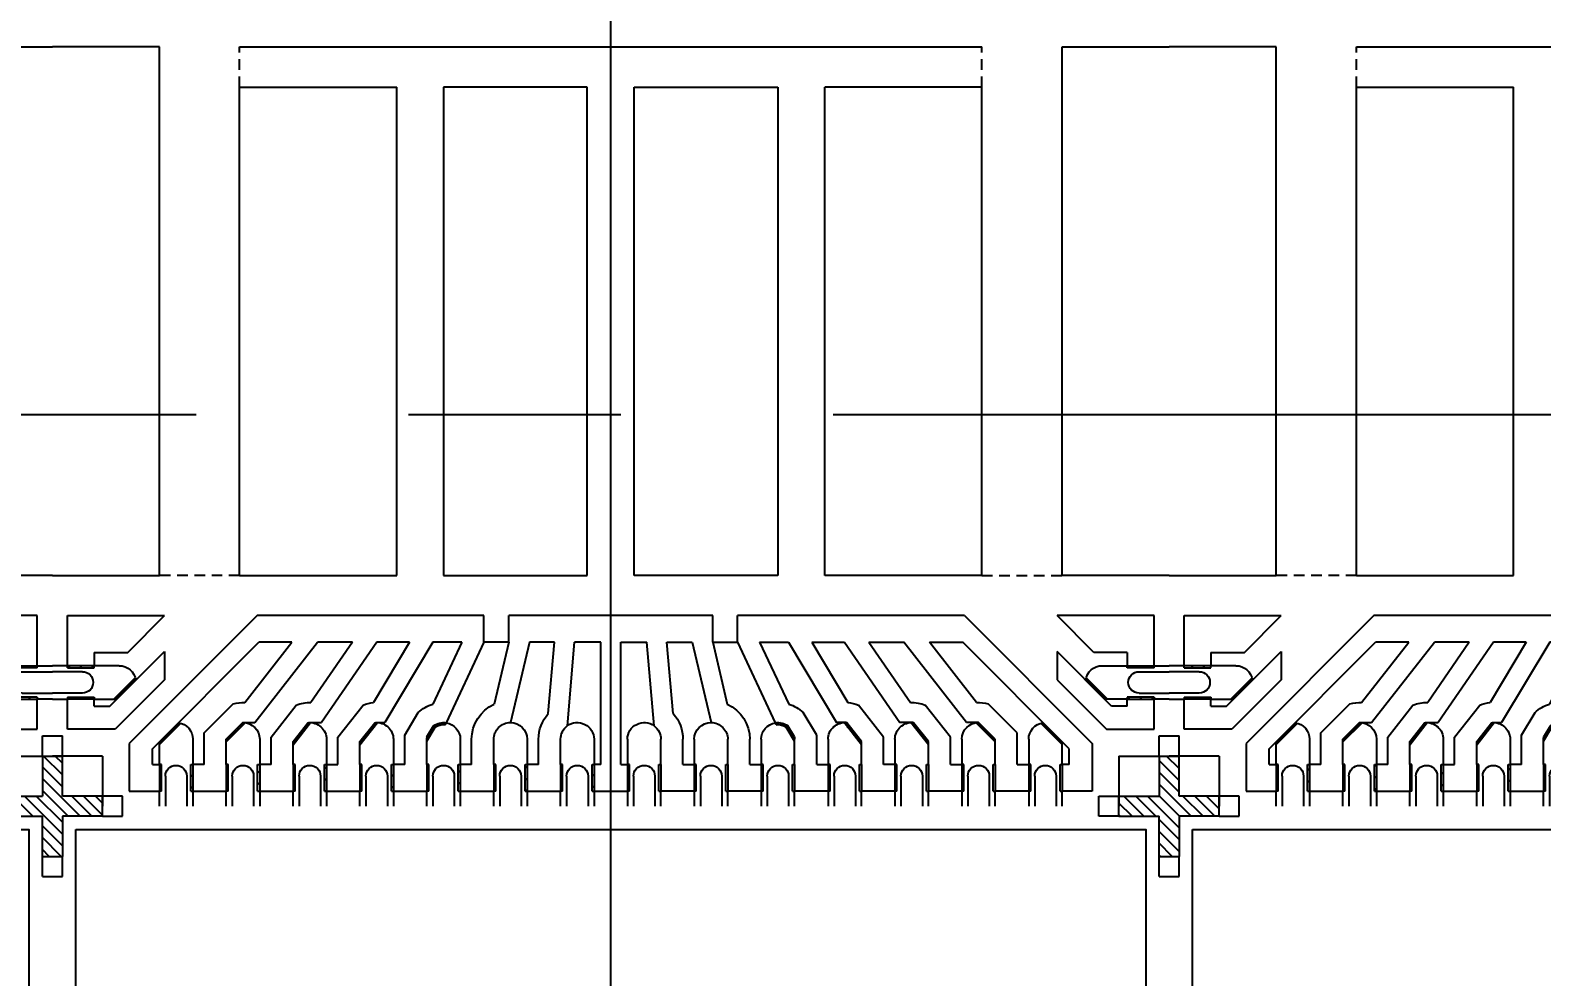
# Model space of a CAD drawing. Extents: x 98 to 785, y 88 to 514.
# Drawn here: x 294.4 to 317.01, y 419.86 to 434.01 of the extents above; entities that cross this region are included whole.
import ezdxf

# ---------------------------------------------------------------- set-up
doc = ezdxf.new("R2010")
doc.units = 0
doc.header["$LTSCALE"] = 12.7
doc.header["$MEASUREMENT"] = 0
doc.header["$PDMODE"] = 2
for name, pattern in [('CENTER', [2, 1.25, -0.25, 0.25, -0.25]), ('HIDDEN', [0.375, 0.25, -0.125]), ('PHANTOM', [2.5, 1.25, -0.25, 0.25, -0.25, 0.25, -0.25])]:
    doc.linetypes.add(name, pattern=pattern)
doc.layers.get('0').update_dxf_attribs({"linetype": 'CONTINUOUS'})
doc.layers.get('DEFPOINTS').update_dxf_attribs({"linetype": 'CONTINUOUS'})
for name, color, linetype in [('SH-01_CENTER', 2, 'CENTER'), ('SH-01_DIM', 4, 'CONTINUOUS'), ('SH-01_HATCH', 10, 'CONTINUOUS'), ('SH-01_HIDDEN', 6, 'HIDDEN'), ('SH-01_MISC', 5, 'CONTINUOUS'), ('SH-01_OBJECT', 7, 'CONTINUOUS'), ('SH-01_PHANTOM', 1, 'PHANTOM')]:
    doc.layers.add(name, color=color, linetype=linetype)
doc.styles.get("Standard").update_dxf_attribs({"font": 'simplex.shx', "width": 0.82})
doc.dimstyles.get("Standard").update_dxf_attribs({"dimtxt": 0.18, "dimasz": 0.18, "dimexe": 0.18, "dimexo": 0.0625, "dimgap": 0.09, "dimtad": 0, "dimtih": 1, "dimtoh": 1, "dimdec": 4, "dimzin": 0, "dimdsep": 46, "dimtxsty": 'STANDARD', "dimcen": 0.09, "dimadec": 0, "dimazin": 0, "dimtfac": 1, "dimtdec": 4, "dimtofl": 0, "dimtmove": 0, "dimatfit": 3, "dimfxl": 1, "dimtolj": 1, "dimtzin": 0, "dimarcsym": 0})
pattern_1 = [(225, (16.69998, 9.599987), (0.01767767, -0.01767767), [])]

# ---------------------------------------------------------------- blocks, each defined once
blk = doc.blocks.new('*D10')
at = {"layer": 'DEFPOINTS', "color": 0, "ltscale": 0.05, "transparency": 16777216}
for p in [(149.533, 453.199), (149.533, 440.584), (445.033, 347.264)]:
    blk.add_point(p, dxfattribs=at)
at = {"layer": 'SH-01_DIM', "ltscale": 0.05, "transparency": 16777216}
blk.add_line((149.533, 443.124), (149.533, 453.199), dxfattribs=at)
at = {"layer": 'SH-01_DIM', "ltscale": 0.05, "transparency": 16777216, "insert": (149.533, 458.184), "char_height": 1.524, "attachment_point": 5, "rotation": 90}
blk.add_mtext('\\A1; 147.7500', dxfattribs=at)
blk = doc.blocks.new('_Open30')
at = {"color": 0, "lineweight": -2}
for p, q in [((-1, 0.2679), (0, 0)), ((0, 0), (-1, -0.2679)), ((0, 0), (-1, 0))]:
    blk.add_line(p, q, dxfattribs=at)
blk = doc.blocks.new('*D11')
at = {"layer": 'DEFPOINTS', "color": 0, "ltscale": 0.05, "transparency": 16777216}
for p in [(139.538, 457.57), (145.033, 441.264), (445.033, 347.264)]:
    blk.add_point(p, dxfattribs=at)
at = {"layer": 'SH-01_DIM', "ltscale": 0.05, "transparency": 16777216}
for p, q in [((139.538, 451.22), (139.538, 457.57)), ((145.033, 447.614), (139.538, 451.22)), ((145.033, 443.804), (145.033, 447.614))]:
    blk.add_line(p, q, dxfattribs=at)
at = {"layer": 'SH-01_DIM', "ltscale": 0.05, "transparency": 16777216, "insert": (139.538, 466.514), "char_height": 1.524, "attachment_point": 5, "rotation": 90}
blk.add_mtext('\\A1; 150.000±0.0762', dxfattribs=at)
blk = doc.blocks.new('*D12')
at = {"layer": 'DEFPOINTS', "color": 0, "ltscale": 0.05, "transparency": 16777216}
for p in [(189.191, 465.062), (186.133, 440.584), (445.033, 347.264)]:
    blk.add_point(p, dxfattribs=at)
at = {"layer": 'SH-01_DIM', "ltscale": 0.05, "transparency": 16777216}
for p, q in [((189.191, 458.712), (189.191, 465.062)), ((186.133, 452.362), (189.191, 458.712)), ((186.133, 443.124), (186.133, 452.362))]:
    blk.add_line(p, q, dxfattribs=at)
at = {"layer": 'SH-01_DIM', "ltscale": 0.05, "transparency": 16777216, "insert": (189.191, 470.047), "char_height": 1.524, "attachment_point": 5, "rotation": 90}
blk.add_mtext('\\A1; 129.4500', dxfattribs=at)
blk = doc.blocks.new('*D13')
at = {"layer": 'DEFPOINTS', "color": 0, "ltscale": 0.05, "transparency": 16777216}
for p in [(285.964, 465.062), (285.883, 440.584), (445.033, 347.264)]:
    blk.add_point(p, dxfattribs=at)
at = {"layer": 'SH-01_DIM', "ltscale": 0.05, "transparency": 16777216}
for p, q in [((285.964, 458.712), (285.964, 465.062)), ((285.883, 452.362), (285.964, 458.712)), ((285.883, 443.124), (285.883, 452.362))]:
    blk.add_line(p, q, dxfattribs=at)
at = {"layer": 'SH-01_DIM', "ltscale": 0.05, "transparency": 16777216, "insert": (285.964, 469.571), "char_height": 1.524, "attachment_point": 5, "rotation": 90}
blk.add_mtext('\\A1; 79.5750', dxfattribs=at)
blk = doc.blocks.new('*D14')
at = {"layer": 'DEFPOINTS', "color": 0, "ltscale": 0.05, "transparency": 16777216}
for p in [(296.694, 465.062), (297.283, 440.584), (445.033, 347.264)]:
    blk.add_point(p, dxfattribs=at)
at = {"layer": 'SH-01_DIM', "ltscale": 0.05, "transparency": 16777216}
for p, q in [((296.694, 458.712), (296.694, 465.062)), ((297.283, 452.362), (296.694, 458.712)), ((297.283, 443.124), (297.283, 452.362))]:
    blk.add_line(p, q, dxfattribs=at)
at = {"layer": 'SH-01_DIM', "ltscale": 0.05, "transparency": 16777216, "insert": (296.694, 469.571), "char_height": 1.524, "attachment_point": 5, "rotation": 90}
blk.add_mtext('\\A1; 73.8750', dxfattribs=at)
blk = doc.blocks.new('A$C548803C5')
at = {"layer": 'SH-01_CENTER', "ltscale": 0.05}
for p, q in [((1, 1.451), (1, 0.549)), ((0.549, 1), (1.451, 1))]:
    blk.add_line(p, q, dxfattribs=at)
at = {"layer": 'SH-01_MISC', "ltscale": 0.05}
blk.add_lwpolyline([(-3, 5), (5, 5), (5, -3), (-3, -3)], close=True, dxfattribs=at)
blk = doc.blocks.new('A$C26DB4481')
at = {"layer": 'SH-01_HATCH', "ltscale": 0.05}
h = blk.add_hatch(dxfattribs=at)
h.set_pattern_fill('ANSI31', color=10)
h.set_pattern_definition([(45, (-2e-05, -7.09997), (-0.08838835, 0.08838835), [])])
h.paths.add_polyline_path([(1.63, 9.375), (1.6, 9.375), (1.6, 8.975), (1.63, 8.975)])
h.paths.add_polyline_path([(2.1, 9.375), (2.07, 9.375), (2.07, 8.975), (2.1, 8.975)])
h.paths.add_polyline_path([(2.63, 9.375), (2.6, 9.375), (2.6, 8.975), (2.63, 8.975)])
h.paths.add_polyline_path([(3.1, 9.375), (3.07, 9.375), (3.07, 8.975), (3.1, 8.975)])
h.paths.add_polyline_path([(3.63, 9.375), (3.6, 9.375), (3.6, 8.975), (3.63, 8.975)])
h.paths.add_polyline_path([(4.1, 9.375), (4.07, 9.375), (4.07, 8.975), (4.1, 8.975)])
h.paths.add_polyline_path([(4.63, 9.375), (4.6, 9.375), (4.6, 8.975), (4.63, 8.975)])
h.paths.add_polyline_path([(5.1, 9.375), (5.07, 9.375), (5.07, 8.975), (5.1, 8.975)])
h.paths.add_polyline_path([(5.63, 9.375), (5.6, 9.375), (5.6, 8.975), (5.63, 8.975)])
h.paths.add_polyline_path([(6.1, 9.375), (6.07, 9.375), (6.07, 8.975), (6.1, 8.975)])
h.paths.add_polyline_path([(6.63, 9.375), (6.6, 9.375), (6.6, 8.975), (6.63, 8.975)])
h.paths.add_polyline_path([(7.1, 9.375), (7.07, 9.375), (7.07, 8.975), (7.1, 8.975)])
h.paths.add_polyline_path([(7.63, 9.375), (7.6, 9.375), (7.6, 8.975), (7.63, 8.975)])
h.paths.add_polyline_path([(8.1, 9.375), (8.07, 9.375), (8.07, 8.975), (8.1, 8.975)])
at = {"layer": 'SH-01_HATCH'}
h = blk.add_hatch(dxfattribs=at)
h.set_pattern_fill('ANSI31', color=256, scale=0.2, angle=-180)
h.paths.add_polyline_path([(15.779, 8), (15.736, 8), (15.452, 7.716, 0.035842), (15.46, 7.681)])
h.paths.add_polyline_path([(0.964, 8), (0.921, 8), (1.24, 7.681, 0.035842), (1.248, 7.716)])
h.paths.add_polyline_path([(14.85, 8.429), (14.85, 8.386), (15.1, 8.636), (15.1, 8.679)])
h.paths.add_polyline_path([(14.781, 8.36, 0.035842), (14.816, 8.352), (14.85, 8.386), (14.85, 8.429)])
h = blk.add_hatch(dxfattribs=at)
h.set_pattern_fill('ANSI31', color=256, scale=0.2, angle=-180)
h.set_pattern_definition(pattern_1)
h.paths.add_polyline_path([(1.85, 8.429), (1.85, 8.386), (1.6, 8.636), (1.6, 8.679)])
h.paths.add_polyline_path([(1.919, 8.36, -0.035842), (1.884, 8.352), (1.85, 8.386), (1.85, 8.429)])
h = blk.add_hatch(dxfattribs=at)
h.set_pattern_fill('ANSI31', color=256, scale=0.2, angle=-180)
h.set_pattern_definition(pattern_1)
h.paths.add_polyline_path([(2.85, 8.39), (2.85, 8.35), (2.85, 8.35, -0.001908), (2.848, 8.35), (2.6, 8.598, -0.001945), (2.6, 8.6), (2.6, 8.64)])
h.paths.add_polyline_path([(2.888, 8.353, -0.037159), (2.851, 8.35), (2.85, 8.35), (2.85, 8.39)])
h = blk.add_hatch(dxfattribs=at)
h.set_pattern_fill('ANSI31', color=256, scale=0.2, angle=-180)
h.set_pattern_definition(pattern_1)
h.paths.add_polyline_path([(3.861, 8.35, -0.009923), (3.851, 8.35), (3.85, 8.35, -0.004533), (3.845, 8.35, -0.024064), (3.821, 8.352), (3.6, 8.635), (3.6, 8.684)])
h = blk.add_hatch(dxfattribs=at)
h.set_pattern_fill('ANSI31', color=256, scale=0.2, angle=-180)
h.set_pattern_definition(pattern_1)
h.paths.add_polyline_path([(4.861, 8.35, -0.009923), (4.851, 8.35), (4.85, 8.35, -0.004533), (4.845, 8.35, -0.024064), (4.821, 8.352), (4.6, 8.635), (4.6, 8.684)])
h = blk.add_hatch(dxfattribs=at)
h.set_pattern_fill('ANSI31', color=256, scale=0.2, angle=-180)
h.set_pattern_definition(pattern_1)
h.paths.add_polyline_path([(5.602, 8.565, -0.035366), (5.6, 8.6), (5.6, 8.627), (5.725, 8.419, 0.182331), (5.875, 8.381), (5.889, 8.353, -0.199652), (5.702, 8.399)])
h = blk.add_hatch(dxfattribs=at)
h.set_pattern_fill('ANSI31', color=256, scale=0.2, angle=-180)
h.set_pattern_definition(pattern_1)
h.paths.add_polyline_path([(11.097, 8.565, 0.035366), (11.1, 8.6), (11.1, 8.627), (10.975, 8.419, -0.182331), (10.825, 8.381), (10.811, 8.353, 0.199652), (10.998, 8.399)])
h = blk.add_hatch(dxfattribs=at)
h.set_pattern_fill('ANSI31', color=256, scale=0.2, angle=-180)
h.set_pattern_definition(pattern_1)
h.paths.add_polyline_path([(11.839, 8.35, 0.009923), (11.849, 8.35), (11.85, 8.35, 0.004533), (11.855, 8.35, 0.024064), (11.879, 8.352), (12.1, 8.635), (12.1, 8.684)])
h = blk.add_hatch(dxfattribs=at)
h.set_pattern_fill('ANSI31', color=256, scale=0.2, angle=-180)
h.set_pattern_definition(pattern_1)
h.paths.add_polyline_path([(12.839, 8.35, 0.009923), (12.849, 8.35), (12.85, 8.35, 0.004533), (12.855, 8.35, 0.024064), (12.879, 8.352), (13.1, 8.635), (13.1, 8.684)])
h = blk.add_hatch(dxfattribs=at)
h.set_pattern_fill('ANSI31', color=256, scale=0.2, angle=-180)
h.set_pattern_definition(pattern_1)
h.paths.add_polyline_path([(13.85, 8.39), (13.85, 8.35), (13.85, 8.35, 0.001908), (13.852, 8.35), (14.1, 8.598, 0.001945), (14.1, 8.6), (14.1, 8.64)])
h.paths.add_polyline_path([(13.812, 8.353, 0.037159), (13.849, 8.35), (13.85, 8.35), (13.85, 8.39)])
at = {"layer": 'SH-01_HATCH', "ltscale": 0.05}
h = blk.add_hatch(dxfattribs=at)
h.set_pattern_fill('ANSI31', color=10)
h.paths.add_polyline_path([(0.225, 7.97), (0.225, 8), (0.625, 8), (0.625, 7.97)])
h.paths.add_polyline_path([(0.225, 7.5), (0.225, 7.53), (0.625, 7.53), (0.625, 7.5)])
h = blk.add_hatch(dxfattribs=at)
h.set_pattern_fill('ANSI31', color=10)
h.paths.add_polyline_path([(16.475, 7.97), (16.475, 8), (16.075, 8), (16.075, 7.97)])
h.paths.add_polyline_path([(16.475, 7.5), (16.475, 7.53), (16.075, 7.53), (16.075, 7.5)])
at = {"layer": 'SH-01_HIDDEN', "linetype": 'Continuous', "ltscale": 1.25}
for p, q in [((1.6, 9.6), (1.6, 9.375)), ((2.1, 9.375), (2.1, 9.6)), ((2.6, 9.6), (2.6, 9.375)), ((3.1, 9.375), (3.1, 9.6)), ((3.6, 9.6), (3.6, 9.375)), ((4.1, 9.375), (4.1, 9.6)), ((4.6, 9.6), (4.6, 9.375)), ((5.1, 9.375), (5.1, 9.6)), ((5.6, 9.6), (5.6, 9.375)), ((6.1, 9.375), (6.1, 9.6)), ((6.6, 9.6), (6.6, 9.375)), ((7.1, 9.375), (7.1, 9.6)), ((7.6, 9.6), (7.6, 9.375)), ((8.1, 9.375), (8.1, 9.6)), ((8.6, 9.375), (8.6, 9.6)), ((9.1, 9.6), (9.1, 9.375)), ((9.6, 9.375), (9.6, 9.6)), ((10.1, 9.6), (10.1, 9.375)), ((10.6, 9.375), (10.6, 9.6)), ((11.1, 9.6), (11.1, 9.375)), ((11.6, 9.375), (11.6, 9.6)), ((12.1, 9.6), (12.1, 9.375)), ((12.6, 9.375), (12.6, 9.6)), ((13.1, 9.6), (13.1, 9.375)), ((13.6, 9.375), (13.6, 9.6)), ((14.1, 9.6), (14.1, 9.375)), ((14.6, 9.375), (14.6, 9.6)), ((15.1, 9.6), (15.1, 9.375)), ((1.6, 8.975), (1.6, 8.636)), ((2.1, 8.6), (2.1, 8.975)), ((3.1, 8.6), (3.1, 8.975)), ((4.1, 8.6), (4.1, 8.975)), ((5.1, 8.6), (5.1, 8.975)), ((6.1, 8.6), (6.1, 8.975)), ((7.1, 8.6), (7.1, 8.975)), ((8.1, 8.6), (8.1, 8.975)), ((8.6, 8.6), (8.6, 8.975)), ((9.6, 8.6), (9.6, 8.975)), ((10.6, 8.6), (10.6, 8.975)), ((11.6, 8.6), (11.6, 8.975)), ((12.6, 8.6), (12.6, 8.975)), ((13.6, 8.6), (13.6, 8.975)), ((14.6, 8.6), (14.6, 8.975)), ((15.1, 8.975), (15.1, 8.636)), ((0, 8), (0.225, 8)), ((0.625, 8), (0.964, 8)), ((16.075, 8), (15.736, 8)), ((16.7, 8), (16.475, 8)), ((0.225, 7.5), (0, 7.5)), ((1, 7.5), (0.625, 7.5)), ((15.7, 7.5), (16.075, 7.5)), ((16.475, 7.5), (16.7, 7.5))]:
    blk.add_line(p, q, dxfattribs=at)
at = {"layer": 'SH-01_HIDDEN', "linetype": 'Continuous', "ltscale": 0.05}
for p, q in [((1.69, 9.15), (1.69, 9.6)), ((2.01, 9.15), (2.01, 9.6)), ((2.69, 9.15), (2.69, 9.6)), ((3.01, 9.15), (3.01, 9.6)), ((3.69, 9.15), (3.69, 9.6)), ((4.01, 9.15), (4.01, 9.6)), ((4.69, 9.15), (4.69, 9.6)), ((5.01, 9.15), (5.01, 9.6)), ((5.69, 9.15), (5.69, 9.6)), ((6.01, 9.15), (6.01, 9.6)), ((6.69, 9.15), (6.69, 9.6)), ((7.01, 9.15), (7.01, 9.6)), ((7.69, 9.15), (7.69, 9.6)), ((8.01, 9.15), (8.01, 9.6)), ((8.69, 9.15), (8.69, 9.6)), ((9.01, 9.15), (9.01, 9.6)), ((9.69, 9.15), (9.69, 9.6)), ((10.01, 9.15), (10.01, 9.6)), ((10.69, 9.15), (10.69, 9.6)), ((11.01, 9.15), (11.01, 9.6)), ((11.69, 9.15), (11.69, 9.6)), ((12.01, 9.15), (12.01, 9.6)), ((12.69, 9.15), (12.69, 9.6)), ((13.01, 9.15), (13.01, 9.6)), ((13.69, 9.15), (13.69, 9.6)), ((14.01, 9.15), (14.01, 9.6)), ((14.69, 9.15), (14.69, 9.6)), ((15.01, 9.15), (15.01, 9.6)), ((0.45, 7.91), (0, 7.91)), ((16.25, 7.91), (16.7, 7.91)), ((0.45, 7.59), (0, 7.59)), ((16.25, 7.59), (16.7, 7.59))]:
    blk.add_line(p, q, dxfattribs=at)
at = {"layer": 'SH-01_HIDDEN', "ltscale": 0.05}
for p, q in [((2.8, 6.15), (1.6, 6.15)), ((13.9, 6.15), (15.1, 6.15)), ((2.8, -1.15), (2.8, -1.75)), ((13.9, -1.15), (13.9, -1.75))]:
    blk.add_line(p, q, dxfattribs=at)
at = {"layer": 'SH-01_HIDDEN', "linetype": 'Continuous'}
blk.add_line((2.8, -1.75), (13.9, -1.75), dxfattribs=at)
at = {"layer": 'SH-01_HIDDEN', "linetype": 'Continuous', "ltscale": 0.05}
for centre, start, end in [((1.85, 9.15), 180, 0), ((2.85, 9.15), 180, 0), ((3.85, 9.15), 180, 0), ((4.85, 9.15), 180, 0), ((5.85, 9.15), 180, 0), ((6.85, 9.15), 180, 0), ((7.85, 9.15), 180, 0), ((8.85, 9.15), 180, 0), ((9.85, 9.15), 180, 0), ((10.85, 9.15), 180, 0), ((11.85, 9.15), 180, 0), ((12.85, 9.15), 180, 0), ((13.85, 9.15), 180, 0), ((14.85, 9.15), 180, 0), ((0.45, 7.75), 270, 90), ((16.25, 7.75), 90, 270)]:
    blk.add_arc(centre, 0.16, start, end, dxfattribs=at)
at = {"layer": 'SH-01_HIDDEN', "linetype": 'Continuous', "ltscale": 1.25}
for centre, start, end in [((1.85, 8.6), 277.8317, 0), ((2.85, 8.6), 270.147, 0), ((3.85, 8.6), 263.4266, 0), ((4.85, 8.6), 263.4266, 0), ((5.85, 8.6), 278.8656, 0), ((6.85, 8.6), 270.0131, 0), ((7.85, 8.6), 233.3261, 0), ((8.85, 8.6), 180, 306.6739), ((9.85, 8.6), 180, 269.9869), ((10.85, 8.6), 180, 261.1344), ((11.85, 8.6), 180, 276.5734), ((12.85, 8.6), 180, 276.5734), ((13.85, 8.6), 180, 269.853), ((14.85, 8.6), 180, 262.1683), ((1, 7.75), 270, 352.1683), ((15.7, 7.75), 187.8317, 270)]:
    blk.add_arc(centre, 0.25, start, end, dxfattribs=at)
at = {"layer": 'SH-01_OBJECT', "linetype": 'Continuous'}
for p, q in [((0.75, 8.85), (0.75, 9.6)), ((15.95, 8.85), (15.95, 9.6)), ((1.15, 8.662), (1.15, 9.375)), ((1.15, 9.375), (1.6, 9.375)), ((1.6, 8.975), (1.6, 9.375)), ((1.63, 9.375), (1.63, 8.975)), ((2.07, 9.375), (2.07, 8.975)), ((2.1, 8.975), (2.1, 9.375)), ((2.6, 8.975), (2.6, 9.375)), ((2.63, 9.375), (2.63, 8.975)), ((3.07, 9.375), (3.07, 8.975)), ((3.1, 8.975), (3.1, 9.375)), ((3.6, 8.975), (3.6, 9.375)), ((3.63, 9.375), (3.63, 8.975)), ((4.07, 9.375), (4.07, 8.975)), ((4.1, 8.975), (4.1, 9.375)), ((4.6, 8.975), (4.6, 9.375)), ((4.63, 9.375), (4.63, 8.975)), ((5.07, 9.375), (5.07, 8.975)), ((5.1, 8.975), (5.1, 9.375)), ((5.6, 8.975), (5.6, 9.375)), ((5.63, 9.375), (5.63, 8.975)), ((6.07, 9.375), (6.07, 8.975)), ((6.1, 8.975), (6.1, 9.375)), ((6.6, 8.975), (6.6, 9.375)), ((6.63, 9.375), (6.63, 8.975)), ((7.07, 9.375), (7.07, 8.975)), ((7.1, 8.975), (7.1, 9.375)), ((7.6, 8.975), (7.6, 9.375)), ((7.63, 9.375), (7.63, 8.975)), ((8.07, 9.375), (8.07, 8.975)), ((8.1, 8.975), (8.1, 9.375)), ((8.6, 8.975), (8.6, 9.375)), ((8.63, 9.375), (8.63, 8.975)), ((9.07, 9.375), (9.07, 8.975)), ((9.1, 8.975), (9.1, 9.375)), ((9.6, 8.975), (9.6, 9.375)), ((9.63, 9.375), (9.63, 8.975)), ((10.07, 9.375), (10.07, 8.975)), ((10.1, 8.975), (10.1, 9.375)), ((10.6, 8.975), (10.6, 9.375)), ((10.63, 9.375), (10.63, 8.975)), ((11.07, 9.375), (11.07, 8.975)), ((11.1, 8.975), (11.1, 9.375)), ((11.6, 8.975), (11.6, 9.375)), ((11.63, 9.375), (11.63, 8.975)), ((12.07, 9.375), (12.07, 8.975)), ((12.1, 8.975), (12.1, 9.375)), ((12.6, 8.975), (12.6, 9.375)), ((12.63, 9.375), (12.63, 8.975)), ((13.07, 9.375), (13.07, 8.975)), ((13.1, 8.975), (13.1, 9.375)), ((13.6, 8.975), (13.6, 9.375)), ((13.63, 9.375), (13.63, 8.975)), ((14.07, 9.375), (14.07, 8.975)), ((14.1, 8.975), (14.1, 9.375)), ((14.6, 8.975), (14.6, 9.375)), ((14.63, 9.375), (14.63, 8.975)), ((15.07, 9.375), (15.07, 8.975)), ((15.55, 9.375), (15.1, 9.375)), ((15.1, 8.975), (15.1, 9.375)), ((15.55, 8.662), (15.55, 9.375)), ((0.75, 8.85), (0, 8.85)), ((1.495, 8.975), (1.6, 8.975)), ((2.27, 8.975), (2.1, 8.975)), ((3.27, 8.975), (3.1, 8.975)), ((5.27, 8.975), (5.1, 8.975)), ((6.27, 8.975), (6.1, 8.975)), ((7.27, 8.975), (7.1, 8.975)), ((8.2, 8.975), (8.1, 8.975)), ((8.5, 8.975), (8.6, 8.975)), ((9.43, 8.975), (9.6, 8.975)), ((10.43, 8.975), (10.6, 8.975)), ((11.43, 8.975), (11.6, 8.975)), ((13.43, 8.975), (13.6, 8.975)), ((14.43, 8.975), (14.6, 8.975)), ((15.205, 8.975), (15.1, 8.975)), ((15.95, 8.85), (16.7, 8.85)), ((3.062, 6.75), (1.15, 8.662)), ((1.495, 8.741), (3.086, 7.15)), ((1.6, 8.679), (1.919, 8.36)), ((15.205, 8.741), (13.614, 7.15)), ((13.638, 6.75), (15.55, 8.662)), ((15.1, 8.679), (14.781, 8.36)), ((0.938, 8.45), (0.225, 8.45)), ((0.225, 8.45), (0.225, 8)), ((1.676, 7.712), (0.938, 8.45)), ((2.27, 8.504), (2.704, 8.069)), ((14.43, 8.504), (13.996, 8.069)), ((15.024, 7.712), (15.762, 8.45)), ((15.762, 8.45), (16.475, 8.45)), ((16.475, 8.45), (16.475, 8)), ((0.625, 8), (0.225, 8)), ((0.225, 7.97), (0.625, 7.97)), ((0.625, 8.105), (0.625, 8)), ((0.859, 8.105), (1.676, 7.287)), ((0.921, 8), (1.24, 7.681)), ((15.841, 8.105), (15.024, 7.287)), ((15.779, 8), (15.46, 7.681)), ((16.075, 8.105), (16.075, 8)), ((16.075, 8), (16.475, 8)), ((16.475, 7.97), (16.075, 7.97)), ((0.225, 7.53), (0.625, 7.53)), ((0.625, 7.5), (0.225, 7.5)), ((0.625, 7.3), (0.625, 7.5)), ((16.475, 7.53), (16.075, 7.53)), ((16.075, 7.3), (16.075, 7.5)), ((16.075, 7.5), (16.475, 7.5)), ((1.126, 7.3), (1.676, 6.75)), ((15.574, 7.3), (15.024, 6.75)), ((6.454, 6.75), (3.062, 6.75)), ((9.876, 6.75), (6.824, 6.75)), ((13.638, 6.75), (10.246, 6.75))]:
    blk.add_line(p, q, dxfattribs=at)
at = {"layer": 'SH-01_OBJECT', "linetype": 'Continuous', "ltscale": 0.05}
for p, q in [((1.63, 9.375), (1.6, 9.375)), ((2.07, 9.375), (2.1, 9.375)), ((2.63, 9.375), (2.6, 9.375)), ((3.07, 9.375), (3.1, 9.375)), ((3.63, 9.375), (3.6, 9.375)), ((4.07, 9.375), (4.1, 9.375)), ((4.63, 9.375), (4.6, 9.375)), ((5.07, 9.375), (5.1, 9.375)), ((5.63, 9.375), (5.6, 9.375)), ((6.07, 9.375), (6.1, 9.375)), ((6.63, 9.375), (6.6, 9.375)), ((7.07, 9.375), (7.1, 9.375)), ((7.63, 9.375), (7.6, 9.375)), ((8.07, 9.375), (8.1, 9.375)), ((8.63, 9.375), (8.6, 9.375)), ((9.07, 9.375), (9.1, 9.375)), ((9.63, 9.375), (9.6, 9.375)), ((10.07, 9.375), (10.1, 9.375)), ((10.63, 9.375), (10.6, 9.375)), ((11.07, 9.375), (11.1, 9.375)), ((11.63, 9.375), (11.6, 9.375)), ((12.07, 9.375), (12.1, 9.375)), ((12.63, 9.375), (12.6, 9.375)), ((13.07, 9.375), (13.1, 9.375)), ((13.63, 9.375), (13.6, 9.375)), ((14.07, 9.375), (14.1, 9.375)), ((14.63, 9.375), (14.6, 9.375)), ((15.07, 9.375), (15.1, 9.375)), ((1.63, 8.975), (1.6, 8.975)), ((2.07, 8.975), (2.1, 8.975)), ((2.63, 8.975), (2.6, 8.975)), ((3.07, 8.975), (3.1, 8.975)), ((3.63, 8.975), (3.6, 8.975)), ((4.07, 8.975), (4.1, 8.975)), ((4.63, 8.975), (4.6, 8.975)), ((5.07, 8.975), (5.1, 8.975)), ((5.63, 8.975), (5.6, 8.975)), ((6.07, 8.975), (6.1, 8.975)), ((6.63, 8.975), (6.6, 8.975)), ((7.07, 8.975), (7.1, 8.975)), ((7.63, 8.975), (7.6, 8.975)), ((8.07, 8.975), (8.1, 8.975)), ((8.63, 8.975), (8.6, 8.975)), ((9.07, 8.975), (9.1, 8.975)), ((9.63, 8.975), (9.6, 8.975)), ((10.07, 8.975), (10.1, 8.975)), ((10.63, 8.975), (10.6, 8.975)), ((11.07, 8.975), (11.1, 8.975)), ((11.63, 8.975), (11.6, 8.975)), ((12.07, 8.975), (12.1, 8.975)), ((12.63, 8.975), (12.6, 8.975)), ((13.07, 8.975), (13.1, 8.975)), ((13.63, 8.975), (13.6, 8.975)), ((14.07, 8.975), (14.1, 8.975)), ((14.63, 8.975), (14.6, 8.975)), ((15.07, 8.975), (15.1, 8.975)), ((0.225, 7.97), (0.225, 8)), ((0.625, 7.97), (0.625, 8)), ((16.075, 7.97), (16.075, 8)), ((16.475, 7.97), (16.475, 8)), ((0.225, 7.53), (0.225, 7.5)), ((0.625, 7.53), (0.625, 7.5)), ((16.075, 7.53), (16.075, 7.5)), ((16.475, 7.53), (16.475, 7.5))]:
    blk.add_line(p, q, dxfattribs=at)
at = {"layer": 'SH-01_OBJECT', "ltscale": 0.05}
for p, q in [((2.1, 9.375), (2.6, 9.375)), ((3.1, 9.375), (3.6, 9.375)), ((4.1, 9.375), (4.6, 9.375)), ((5.1, 9.375), (5.6, 9.375)), ((6.1, 9.375), (6.6, 9.375)), ((7.1, 9.375), (7.6, 9.375)), ((8.1, 9.375), (8.6, 9.375)), ((9.6, 9.375), (9.1, 9.375)), ((10.6, 9.375), (10.1, 9.375)), ((11.6, 9.375), (11.1, 9.375)), ((12.6, 9.375), (12.1, 9.375)), ((13.6, 9.375), (13.1, 9.375)), ((14.6, 9.375), (14.1, 9.375)), ((1.676, 7.287), (1.676, 7.712)), ((15.024, 7.287), (15.024, 7.712)), ((0.225, 7.5), (0.225, 6.75)), ((16.475, 7.5), (16.475, 6.75)), ((6.454, 7.15), (6.454, 6.75)), ((6.824, 7.15), (6.824, 6.75)), ((9.876, 7.15), (9.876, 6.75)), ((10.246, 7.15), (10.246, 6.75)), ((0.225, 6.75), (1.676, 6.75)), ((16.475, 6.75), (15.024, 6.75)), ((0, 6.15), (1.6, 6.15)), ((1.6, 6.15), (1.6, -1.75)), ((2.8, 6.15), (5.15, 6.15)), ((5.85, 6.15), (8, 6.15)), ((10.85, 6.15), (8.7, 6.15)), ((13.9, 6.15), (11.55, 6.15)), ((16.7, 6.15), (15.1, 6.15)), ((15.1, 6.15), (15.1, -1.75)), ((2.8, -1.15), (5.15, -1.15)), ((13.9, -1.15), (11.55, -1.15))]:
    blk.add_line(p, q, dxfattribs=at)
at = {"layer": 'SH-01_OBJECT'}
for p, q in [((1.495, 8.975), (1.495, 8.741)), ((2.27, 8.975), (2.27, 8.504)), ((3.27, 8.975), (3.27, 8.57)), ((4.1, 8.975), (4.27, 8.975)), ((4.27, 8.975), (4.27, 8.57)), ((5.27, 8.975), (5.27, 8.536)), ((8.2, 8.975), (8.2, 7.15)), ((8.5, 8.975), (8.5, 7.15)), ((11.43, 8.975), (11.43, 8.536)), ((12.6, 8.975), (12.43, 8.975)), ((12.43, 8.975), (12.43, 8.57)), ((13.43, 8.975), (13.43, 8.57)), ((14.43, 8.975), (14.43, 8.504)), ((15.205, 8.975), (15.205, 8.741)), ((3.6, 8.684), (3.861, 8.35)), ((4.6, 8.684), (4.861, 8.35)), ((5.6, 8.627), (5.725, 8.419)), ((11.1, 8.627), (10.975, 8.419)), ((12.1, 8.684), (11.839, 8.35)), ((13.1, 8.684), (12.839, 8.35)), ((3.27, 8.57), (3.646, 8.089)), ((4.27, 8.57), (4.646, 8.089)), ((5.27, 8.536), (5.472, 8.199)), ((5.602, 8.565), (5.702, 8.399)), ((5.875, 8.381), (5.889, 8.353)), ((7.701, 8.399), (7.81, 7.15)), ((8.999, 8.399), (8.89, 7.15)), ((10.825, 8.381), (10.811, 8.353)), ((11.097, 8.565), (10.998, 8.399)), ((11.43, 8.536), (11.228, 8.199)), ((12.43, 8.57), (12.054, 8.089)), ((13.43, 8.57), (13.054, 8.089)), ((2.85, 8.35), (3.029, 8.35)), ((3.029, 8.35), (3.967, 7.15)), ((3.85, 8.35), (4.025, 8.35)), ((4.853, 7.15), (4.025, 8.35)), ((4.85, 8.35), (4.973, 8.35)), ((5.692, 7.15), (4.973, 8.35)), ((6.454, 7.15), (5.889, 8.353)), ((7.133, 7.15), (6.85, 8.35)), ((7.416, 8.216), (7.509, 7.15)), ((9.284, 8.216), (9.191, 7.15)), ((9.567, 7.15), (9.85, 8.35)), ((10.246, 7.15), (10.811, 8.353)), ((11.008, 7.15), (11.726, 8.35)), ((11.85, 8.35), (11.726, 8.35)), ((11.847, 7.15), (12.675, 8.35)), ((12.85, 8.35), (12.675, 8.35)), ((13.671, 8.35), (12.733, 7.15)), ((13.85, 8.35), (13.671, 8.35)), ((0.625, 8.105), (0.859, 8.105)), ((2.879, 8.051), (3.583, 7.15)), ((4.488, 7.15), (3.867, 8.05)), ((5.342, 7.15), (4.802, 8.052)), ((6.123, 7.15), (5.688, 8.074)), ((6.824, 7.15), (6.607, 8.073)), ((9.876, 7.15), (10.093, 8.073)), ((10.577, 7.15), (11.012, 8.074)), ((11.358, 7.15), (11.898, 8.052)), ((12.212, 7.15), (12.833, 8.05)), ((13.821, 8.051), (13.117, 7.15)), ((16.075, 8.105), (15.841, 8.105)), ((0.625, 7.3), (1.126, 7.3)), ((16.075, 7.3), (15.574, 7.3)), ((3.583, 7.15), (3.086, 7.15)), ((4.488, 7.15), (3.967, 7.15)), ((5.342, 7.15), (4.853, 7.15)), ((6.123, 7.15), (5.692, 7.15)), ((6.824, 7.15), (6.454, 7.15)), ((7.509, 7.15), (7.133, 7.15)), ((8.2, 7.15), (7.81, 7.15)), ((8.5, 7.15), (8.89, 7.15)), ((9.191, 7.15), (9.567, 7.15)), ((9.876, 7.15), (10.246, 7.15)), ((10.577, 7.15), (11.008, 7.15)), ((11.358, 7.15), (11.847, 7.15)), ((12.212, 7.15), (12.733, 7.15)), ((13.117, 7.15), (13.614, 7.15)), ((2.8, 6.15), (2.8, -1.15)), ((5.15, 6.15), (5.15, -1.15)), ((5.85, -1.15), (5.85, 6.15)), ((8, 6.15), (8, -1.15)), ((8.7, 6.15), (8.7, -1.15)), ((10.85, -1.15), (10.85, 6.15)), ((11.55, 6.15), (11.55, -1.15)), ((13.9, 6.15), (13.9, -1.15)), ((8, -1.15), (5.85, -1.15)), ((8.7, -1.15), (10.85, -1.15)), ((1.6, -1.75), (0, -1.75)), ((15.1, -1.75), (16.7, -1.75))]:
    blk.add_line(p, q, dxfattribs=at)
at = {"layer": 'SH-01_OBJECT', "linetype": 'Continuous', "ltscale": 1.25}
for p, q in [((2.6, 8.975), (2.6, 8.6)), ((3.6, 8.975), (3.6, 8.635)), ((4.6, 8.975), (4.6, 8.635)), ((5.6, 8.975), (5.6, 8.6)), ((6.27, 8.975), (6.27, 8.6)), ((6.6, 8.975), (6.6, 8.6)), ((7.27, 8.975), (7.27, 8.6)), ((7.6, 8.975), (7.6, 8.6)), ((9.1, 8.975), (9.1, 8.6)), ((9.43, 8.975), (9.43, 8.6)), ((10.1, 8.975), (10.1, 8.6)), ((10.43, 8.975), (10.43, 8.6)), ((11.1, 8.975), (11.1, 8.6)), ((12.1, 8.975), (12.1, 8.635)), ((13.1, 8.975), (13.1, 8.635)), ((14.1, 8.975), (14.1, 8.6))]:
    blk.add_line(p, q, dxfattribs=at)
at = {"layer": 'SH-01_OBJECT'}
for points in [[(2.6, 8.64), (2.89, 8.35)], [(14.1, 8.64), (13.809, 8.35)]]:
    blk.add_lwpolyline(points, dxfattribs=at)
for points in [[(2.6, 8.598), (2.848, 8.35, 0.001908), (2.85, 8.35)], [(3.6, 8.635), (3.821, 8.352, 0.028099), (3.85, 8.35)], [(4.6, 8.635), (4.821, 8.352, 0.028099), (4.85, 8.35)], [(12.1, 8.635), (11.879, 8.352, -0.028099), (11.85, 8.35)], [(13.1, 8.635), (12.879, 8.352, -0.028099), (12.85, 8.35)], [(14.1, 8.598), (13.852, 8.35, -0.001908), (13.85, 8.35)]]:
    blk.add_lwpolyline(points, format="xyb", dxfattribs=at)
at = {"layer": 'SH-01_OBJECT', "linetype": 'Continuous', "ltscale": 1.25}
for centre, radius, start, end in [((2.85, 8.6), 0.25, 180, 180.4457), ((5.85, 8.6), 0.25, 180, 188.102), ((6.85, 8.6), 0.58, 180, 245.2296), ((6.85, 8.6), 0.25, 180, 270.0131), ((7.85, 8.6), 0.58, 180, 221.5024), ((7.85, 8.6), 0.25, 180, 233.3261), ((8.85, 8.6), 0.25, 306.6739, 0), ((8.85, 8.6), 0.58, 318.4976, 0), ((9.85, 8.6), 0.25, 269.9869, 0), ((9.85, 8.6), 0.58, 294.7704, 0), ((10.85, 8.6), 0.25, 351.898, 0), ((13.85, 8.6), 0.25, 359.5543, 0), ((5.85, 8.6), 0.25, 233.7025, 278.8656), ((5.85, 8.6), 0.22, 235.2297, 276.5629), ((10.85, 8.6), 0.25, 261.1344, 306.2975), ((10.85, 8.6), 0.22, 263.4371, 304.7703)]:
    blk.add_arc(centre, radius, start, end, dxfattribs=at)
at = {"layer": 'SH-01_OBJECT'}
for centre, start, end in [((5.85, 8.605), 227.0758, 253.0475), ((10.85, 8.605), 286.9525, 312.9242), ((2.85, 8.605), 254.7848, 272.9974), ((3.85, 8.605), 248.4326, 271.7475), ((4.85, 8.605), 248.4326, 265.0592), ((11.85, 8.605), 274.9408, 291.5674), ((12.85, 8.605), 268.2525, 291.5674), ((13.85, 8.605), 267.0026, 285.2152)]:
    blk.add_arc(centre, 0.555, start, end, dxfattribs=at)
blk = doc.blocks.new('A$C1BE279AF')
at = {"layer": 'SH-01_HATCH', "ltscale": 0.05}
h = blk.add_hatch(dxfattribs=at)
h.set_pattern_fill('ANSI31', color=10)
h.set_pattern_definition([(45, (2.30032, -1.11), (-0.0883883, 0.0883883), [])])
h.paths.add_polyline_path([(1.79, 1.19), (1.19, 1.19), (1.19, 1.79), (0.89, 1.79), (0.89, 1.19), (0.29, 1.19), (0.29, 0.89), (0.89, 0.89), (0.89, 0.29), (1.19, 0.29), (1.19, 0.89), (1.79, 0.89)])
at = {"layer": 'SH-01_HIDDEN'}
for p, q in [((0.89, 2.09), (1.19, 2.09)), ((0.89, 2.09), (0.89, 1.79)), ((1.19, 2.09), (1.19, 1.79)), ((-0.01, 1.19), (-0.01, 0.89)), ((0.29, 1.19), (-0.01, 1.19)), ((1.79, 1.19), (2.09, 1.19)), ((2.09, 1.19), (2.09, 0.89)), ((-0.01, 0.89), (0.29, 0.89)), ((2.09, 0.89), (1.79, 0.89)), ((0.89, 0.29), (0.89, -0.01)), ((1.19, 0.29), (1.19, -0.01)), ((0.89, -0.01), (1.19, -0.01))]:
    blk.add_line(p, q, dxfattribs=at)
at = {"layer": 'SH-01_OBJECT'}
for p, q in [((0.89, 1.79), (1.19, 1.79)), ((0.89, 1.79), (0.89, 1.19)), ((1.19, 1.19), (1.19, 1.79)), ((0.29, 1.19), (0.29, 0.89)), ((0.29, 1.19), (0.89, 1.19)), ((1.79, 1.19), (1.19, 1.19)), ((1.79, 1.19), (1.79, 0.89)), ((0.29, 0.89), (0.89, 0.89)), ((0.89, 0.29), (0.89, 0.89)), ((0.89, 0.89), (0.89, 0.89)), ((1.79, 0.89), (1.19, 0.89)), ((1.19, 0.89), (1.19, 0.89)), ((1.19, 0.89), (1.19, 0.29)), ((0.89, 0.29), (1.19, 0.29))]:
    blk.add_line(p, q, dxfattribs=at)
blk = doc.blocks.new('*D57')
at = {"layer": 'DEFPOINTS', "color": 0, "ltscale": 0.05, "transparency": 16777216}
for p in [(169.483, 453.199), (169.483, 414.967), (445.033, 347.264)]:
    blk.add_point(p, dxfattribs=at)
at = {"layer": 'SH-01_DIM', "ltscale": 0.05, "transparency": 16777216}
blk.add_line((169.483, 417.507), (169.483, 453.199), dxfattribs=at)
at = {"layer": 'SH-01_DIM', "ltscale": 0.05, "transparency": 16777216, "insert": (169.483, 458.184), "char_height": 1.524, "attachment_point": 5, "rotation": 90}
blk.add_mtext('\\A1; 137.7750', dxfattribs=at)
blk = doc.blocks.new('*D58')
at = {"layer": 'DEFPOINTS', "color": 0, "ltscale": 0.05, "transparency": 16777216}
for p in [(181.145, 453.199), (186.183, 414.967), (445.033, 347.264)]:
    blk.add_point(p, dxfattribs=at)
at = {"layer": 'SH-01_DIM', "ltscale": 0.05, "transparency": 16777216}
for p, q in [((181.145, 446.849), (181.145, 453.199)), ((186.183, 440.499), (181.145, 446.849)), ((186.183, 417.507), (186.183, 440.499))]:
    blk.add_line(p, q, dxfattribs=at)
at = {"layer": 'SH-01_DIM', "ltscale": 0.05, "transparency": 16777216, "insert": (181.145, 458.184), "char_height": 1.524, "attachment_point": 5, "rotation": 90}
blk.add_mtext('\\A1; 129.4250', dxfattribs=at)
blk = doc.blocks.new('*D59')
at = {"layer": 'DEFPOINTS', "color": 0, "ltscale": 0.05, "transparency": 16777216}
for p in [(202.883, 453.199), (202.883, 414.967), (445.033, 347.264)]:
    blk.add_point(p, dxfattribs=at)
at = {"layer": 'SH-01_DIM', "ltscale": 0.05, "transparency": 16777216}
blk.add_line((202.883, 417.507), (202.883, 453.199), dxfattribs=at)
at = {"layer": 'SH-01_DIM', "ltscale": 0.05, "transparency": 16777216, "insert": (202.883, 458.065), "char_height": 1.524, "attachment_point": 5, "rotation": 90}
blk.add_mtext('\\A1; 121.0750', dxfattribs=at)
blk = doc.blocks.new('*D60')
at = {"layer": 'DEFPOINTS', "color": 0, "ltscale": 0.05, "transparency": 16777216}
for p in [(219.583, 453.199), (219.583, 414.967), (445.033, 347.264)]:
    blk.add_point(p, dxfattribs=at)
at = {"layer": 'SH-01_DIM', "ltscale": 0.05, "transparency": 16777216}
blk.add_line((219.583, 417.507), (219.583, 453.199), dxfattribs=at)
at = {"layer": 'SH-01_DIM', "ltscale": 0.05, "transparency": 16777216, "insert": (219.583, 458.065), "char_height": 1.524, "attachment_point": 5, "rotation": 90}
blk.add_mtext('\\A1; 112.7250', dxfattribs=at)
blk = doc.blocks.new('*D61')
at = {"layer": 'DEFPOINTS', "color": 0, "ltscale": 0.05, "transparency": 16777216}
for p in [(236.283, 453.199), (236.283, 414.967), (445.033, 347.264)]:
    blk.add_point(p, dxfattribs=at)
at = {"layer": 'SH-01_DIM', "ltscale": 0.05, "transparency": 16777216}
blk.add_line((236.283, 417.507), (236.283, 453.199), dxfattribs=at)
at = {"layer": 'SH-01_DIM', "ltscale": 0.05, "transparency": 16777216, "insert": (236.283, 458.184), "char_height": 1.524, "attachment_point": 5, "rotation": 90}
blk.add_mtext('\\A1; 104.3750', dxfattribs=at)
blk = doc.blocks.new('*D62')
at = {"layer": 'DEFPOINTS', "color": 0, "ltscale": 0.05, "transparency": 16777216}
for p in [(252.983, 453.199), (252.983, 414.967), (445.033, 347.264)]:
    blk.add_point(p, dxfattribs=at)
at = {"layer": 'SH-01_DIM', "ltscale": 0.05, "transparency": 16777216}
blk.add_line((252.983, 417.507), (252.983, 453.199), dxfattribs=at)
at = {"layer": 'SH-01_DIM', "ltscale": 0.05, "transparency": 16777216, "insert": (252.983, 457.708), "char_height": 1.524, "attachment_point": 5, "rotation": 90}
blk.add_mtext('\\A1; 96.0250', dxfattribs=at)
blk = doc.blocks.new('*D63')
at = {"layer": 'DEFPOINTS', "color": 0, "ltscale": 0.05, "transparency": 16777216}
for p in [(269.683, 453.199), (269.683, 414.967), (445.033, 347.264)]:
    blk.add_point(p, dxfattribs=at)
at = {"layer": 'SH-01_DIM', "ltscale": 0.05, "transparency": 16777216}
blk.add_line((269.683, 417.507), (269.683, 453.199), dxfattribs=at)
at = {"layer": 'SH-01_DIM', "ltscale": 0.05, "transparency": 16777216, "insert": (269.683, 457.708), "char_height": 1.524, "attachment_point": 5, "rotation": 90}
blk.add_mtext('\\A1; 87.6750', dxfattribs=at)
blk = doc.blocks.new('*D64')
at = {"layer": 'DEFPOINTS', "color": 0, "ltscale": 0.05, "transparency": 16777216}
for p in [(293.279, 453.199), (286.383, 414.967), (445.033, 347.264)]:
    blk.add_point(p, dxfattribs=at)
at = {"layer": 'SH-01_DIM', "ltscale": 0.05, "transparency": 16777216}
for p, q in [((293.279, 446.849), (293.279, 453.199)), ((286.383, 440.499), (293.279, 446.849)), ((286.383, 417.507), (286.383, 440.499))]:
    blk.add_line(p, q, dxfattribs=at)
at = {"layer": 'SH-01_DIM', "ltscale": 0.05, "transparency": 16777216, "insert": (293.279, 457.708), "char_height": 1.524, "attachment_point": 5, "rotation": 90}
blk.add_mtext('\\A1; 79.3250', dxfattribs=at)
blk = doc.blocks.new('*D65')
at = {"layer": 'DEFPOINTS', "color": 0, "ltscale": 0.05, "transparency": 16777216}
for p in [(303.083, 453.199), (303.083, 414.967), (445.033, 347.264)]:
    blk.add_point(p, dxfattribs=at)
at = {"layer": 'SH-01_DIM', "ltscale": 0.05, "transparency": 16777216}
blk.add_line((303.083, 417.507), (303.083, 453.199), dxfattribs=at)
at = {"layer": 'SH-01_DIM', "ltscale": 0.05, "transparency": 16777216, "insert": (303.083, 457.708), "char_height": 1.524, "attachment_point": 5, "rotation": 90}
blk.add_mtext('\\A1; 70.9750', dxfattribs=at)

msp = doc.modelspace()

# ---------------------------------------------------------------- linework, layer by layer
at = {"layer": 'SH-01_PHANTOM'}
msp.add_line((735.03313, 428.26424), (155.03313, 428.26424), dxfattribs=at)

# ---------------------------------------------------------------- block references
at = {"layer": 'SH-01_HATCH', "ltscale": 0.05, "xscale": -1, "rotation": 180, "row_count": 1, "column_count": 7, "row_spacing": 0, "column_spacing": -16.70000000000033}
msp.add_blockref('A$C26DB4481', (244.63316, 432.01425), dxfattribs=at)
at = {"layer": 'SH-01_MISC', "ltscale": 0.05, "xscale": 2, "yscale": 2, "zscale": 2, "row_count": 9, "column_count": 34, "row_spacing": 16.7, "column_spacing": 16.7}
msp.add_blockref('A$C548803C5', (167.48313, 278.46424), dxfattribs=at)
at = {"layer": 'SH-01_OBJECT', "ltscale": 0.05, "xscale": -1, "rotation": 180, "row_count": 1, "column_count": 35, "row_spacing": 0, "column_spacing": -16.70000000000033}
msp.add_blockref('A$C1BE279AF', (160.09313, 423.45424), dxfattribs=at)

# ---------------------------------------------------------------- dimensions: what is measured, and where the dimension line sits
at = {"layer": 'SH-01_DIM', "ltscale": 0.05}
for feature_location, offset, override, picture, middle in [((145.03313, 441.26424), (-5.49521, 16.30548), {"dimscale": 25.4, "dimtxt": 0.06, "dimasz": 0.125, "dimexe": 0.1, "dimexo": 0.1, "dimgap": 0.03, "dimtih": 0, "dimtoh": 0, "dimdec": 3, "dimlfac": 0.5, "dimzin": 1, "dimpost": ' <>\\X', "dimblk": 'Open30', "dimcen": -0.09, "dimclrd": 256, "dimclre": 256, "dimclrt": 256, "dimazin": 1, "dimtol": 1, "dimtp": 0.0762, "dimtm": 0.0762, "dimtofl": 1, "dimldrblk": 'Open30', "dimlwd": -1, "dimlwe": -1}, '*D11', (139.53792, 466.51414)), ((186.13313, 440.58424), (3.05794, 24.4779), {"dimscale": 25.4, "dimtxt": 0.06, "dimasz": 0.125, "dimexe": 0.1, "dimexo": 0.1, "dimgap": 0.01, "dimtih": 0, "dimtoh": 0, "dimlfac": 0.5, "dimzin": 1, "dimpost": ' <>\\X', "dimblk": 'Open30', "dimcen": -0.09, "dimclrd": 256, "dimclre": 256, "dimclrt": 256, "dimazin": 1, "dimtp": 0.03, "dimtm": 0.03, "dimtofl": 1, "dimldrblk": 'Open30', "dimlwd": -1, "dimlwe": -1}, '*D12', (189.19107, 470.04707)), ((285.88313, 440.58424), (0.08084, 24.4779), {"dimscale": 25.4, "dimtxt": 0.06, "dimasz": 0.125, "dimexe": 0.1, "dimexo": 0.1, "dimgap": 0.01, "dimtih": 0, "dimtoh": 0, "dimlfac": 0.5, "dimzin": 1, "dimpost": ' <>\\X', "dimblk": 'Open30', "dimcen": -0.09, "dimclrd": 256, "dimclre": 256, "dimclrt": 256, "dimazin": 1, "dimtp": 0.03, "dimtm": 0.03, "dimtofl": 1, "dimldrblk": 'Open30', "dimlwd": -1, "dimlwe": -1}, '*D13', (285.96397, 469.571)), ((297.28313, 440.58424), (-0.58959, 24.4779), {"dimscale": 25.4, "dimtxt": 0.06, "dimasz": 0.125, "dimexe": 0.1, "dimexo": 0.1, "dimgap": 0.01, "dimtih": 0, "dimtoh": 0, "dimlfac": 0.5, "dimzin": 1, "dimpost": ' <>\\X', "dimblk": 'Open30', "dimcen": -0.09, "dimclrd": 256, "dimclre": 256, "dimclrt": 256, "dimazin": 1, "dimtp": 0.03, "dimtm": 0.03, "dimtofl": 1, "dimldrblk": 'Open30', "dimlwd": -1, "dimlwe": -1}, '*D14', (296.69354, 469.571)), ((149.53313, 440.58424), (0, 12.61468), {"dimscale": 25.4, "dimtxt": 0.06, "dimasz": 0.125, "dimexe": 0.1, "dimexo": 0.1, "dimgap": 0.01, "dimtih": 0, "dimtoh": 0, "dimlfac": 0.5, "dimzin": 1, "dimpost": ' <>\\X', "dimblk": 'Open30', "dimcen": -0.09, "dimclrd": 256, "dimclre": 256, "dimclrt": 256, "dimazin": 1, "dimtp": 0.03, "dimtm": 0.03, "dimtofl": 1, "dimldrblk": 'Open30', "dimlwd": -1, "dimlwe": -1}, '*D10', (149.53313, 458.18385)), ((169.48313, 414.96699), (0, 38.23192), {"dimscale": 25.4, "dimtxt": 0.06, "dimasz": 0.125, "dimexe": 0.1, "dimexo": 0.1, "dimgap": 0.01, "dimtih": 0, "dimtoh": 0, "dimlfac": 0.5, "dimzin": 1, "dimpost": ' <>\\X', "dimblk": 'Open30', "dimcen": -0.09, "dimclrd": 256, "dimclre": 256, "dimclrt": 256, "dimazin": 1, "dimtp": 0.03, "dimtm": 0.03, "dimtofl": 1, "dimldrblk": 'Open30', "dimlwd": -1, "dimlwe": -1}, '*D57', (169.48313, 458.18385)), ((186.18313, 414.96699), (-5.03848, 38.23192), {"dimscale": 25.4, "dimtxt": 0.06, "dimasz": 0.125, "dimexe": 0.1, "dimexo": 0.1, "dimgap": 0.01, "dimtih": 0, "dimtoh": 0, "dimlfac": 0.5, "dimzin": 1, "dimpost": ' <>\\X', "dimblk": 'Open30', "dimcen": -0.09, "dimclrd": 256, "dimclre": 256, "dimclrt": 256, "dimazin": 1, "dimtp": 0.03, "dimtm": 0.03, "dimtofl": 1, "dimldrblk": 'Open30', "dimlwd": -1, "dimlwe": -1}, '*D58', (181.14465, 458.18385)), ((236.28313, 414.96699), (0, 38.23192), {"dimscale": 25.4, "dimtxt": 0.06, "dimasz": 0.125, "dimexe": 0.1, "dimexo": 0.1, "dimgap": 0.01, "dimtih": 0, "dimtoh": 0, "dimlfac": 0.5, "dimzin": 1, "dimpost": ' <>\\X', "dimblk": 'Open30', "dimcen": -0.09, "dimclrd": 256, "dimclre": 256, "dimclrt": 256, "dimazin": 1, "dimtp": 0.03, "dimtm": 0.03, "dimtofl": 1, "dimldrblk": 'Open30', "dimlwd": -1, "dimlwe": -1}, '*D61', (236.28313, 458.18385)), ((202.88313, 414.96699), (0, 38.23192), {"dimscale": 25.4, "dimtxt": 0.06, "dimasz": 0.125, "dimexe": 0.1, "dimexo": 0.1, "dimgap": 0.01, "dimtih": 0, "dimtoh": 0, "dimlfac": 0.5, "dimzin": 1, "dimpost": ' <>\\X', "dimblk": 'Open30', "dimcen": -0.09, "dimclrd": 256, "dimclre": 256, "dimclrt": 256, "dimazin": 1, "dimtp": 0.03, "dimtm": 0.03, "dimtofl": 1, "dimldrblk": 'Open30', "dimlwd": -1, "dimlwe": -1}, '*D59', (202.88313, 458.06483)), ((219.58313, 414.96699), (0, 38.23192), {"dimscale": 25.4, "dimtxt": 0.06, "dimasz": 0.125, "dimexe": 0.1, "dimexo": 0.1, "dimgap": 0.01, "dimtih": 0, "dimtoh": 0, "dimlfac": 0.5, "dimzin": 1, "dimpost": ' <>\\X', "dimblk": 'Open30', "dimcen": -0.09, "dimclrd": 256, "dimclre": 256, "dimclrt": 256, "dimazin": 1, "dimtp": 0.03, "dimtm": 0.03, "dimtofl": 1, "dimldrblk": 'Open30', "dimlwd": -1, "dimlwe": -1}, '*D60', (219.58313, 458.06483)), ((252.98313, 414.96699), (0, 38.23192), {"dimscale": 25.4, "dimtxt": 0.06, "dimasz": 0.125, "dimexe": 0.1, "dimexo": 0.1, "dimgap": 0.01, "dimtih": 0, "dimtoh": 0, "dimlfac": 0.5, "dimzin": 1, "dimpost": ' <>\\X', "dimblk": 'Open30', "dimcen": -0.09, "dimclrd": 256, "dimclre": 256, "dimclrt": 256, "dimazin": 1, "dimtp": 0.03, "dimtm": 0.03, "dimtofl": 1, "dimldrblk": 'Open30', "dimlwd": -1, "dimlwe": -1}, '*D62', (252.98313, 457.70778)), ((269.68313, 414.96699), (0, 38.23192), {"dimscale": 25.4, "dimtxt": 0.06, "dimasz": 0.125, "dimexe": 0.1, "dimexo": 0.1, "dimgap": 0.01, "dimtih": 0, "dimtoh": 0, "dimlfac": 0.5, "dimzin": 1, "dimpost": ' <>\\X', "dimblk": 'Open30', "dimcen": -0.09, "dimclrd": 256, "dimclre": 256, "dimclrt": 256, "dimazin": 1, "dimtp": 0.03, "dimtm": 0.03, "dimtofl": 1, "dimldrblk": 'Open30', "dimlwd": -1, "dimlwe": -1}, '*D63', (269.68313, 457.70778)), ((286.38313, 414.96699), (6.89592, 38.23192), {"dimscale": 25.4, "dimtxt": 0.06, "dimasz": 0.125, "dimexe": 0.1, "dimexo": 0.1, "dimgap": 0.01, "dimtih": 0, "dimtoh": 0, "dimlfac": 0.5, "dimzin": 1, "dimpost": ' <>\\X', "dimblk": 'Open30', "dimcen": -0.09, "dimclrd": 256, "dimclre": 256, "dimclrt": 256, "dimazin": 1, "dimtp": 0.03, "dimtm": 0.03, "dimtofl": 1, "dimldrblk": 'Open30', "dimlwd": -1, "dimlwe": -1}, '*D64', (293.27905, 457.70778)), ((303.08313, 414.96699), (0, 38.23192), {"dimscale": 25.4, "dimtxt": 0.06, "dimasz": 0.125, "dimexe": 0.1, "dimexo": 0.1, "dimgap": 0.01, "dimtih": 0, "dimtoh": 0, "dimlfac": 0.5, "dimzin": 1, "dimpost": ' <>\\X', "dimblk": 'Open30', "dimcen": -0.09, "dimclrd": 256, "dimclre": 256, "dimclrt": 256, "dimazin": 1, "dimtp": 0.03, "dimtm": 0.03, "dimtofl": 1, "dimldrblk": 'Open30', "dimlwd": -1, "dimlwe": -1}, '*D65', (303.08313, 457.70778))]:
    dim = msp.add_ordinate_dim(feature_location=feature_location, offset=offset, dtype=1, origin=(445.03313, 347.26424), dimstyle='STANDARD', override=override, dxfattribs=at)
    dim.commit()
    dim.dimension.update_dxf_attribs({"geometry": picture, "text_midpoint": middle})

doc.saveas('drawing.dxf')
